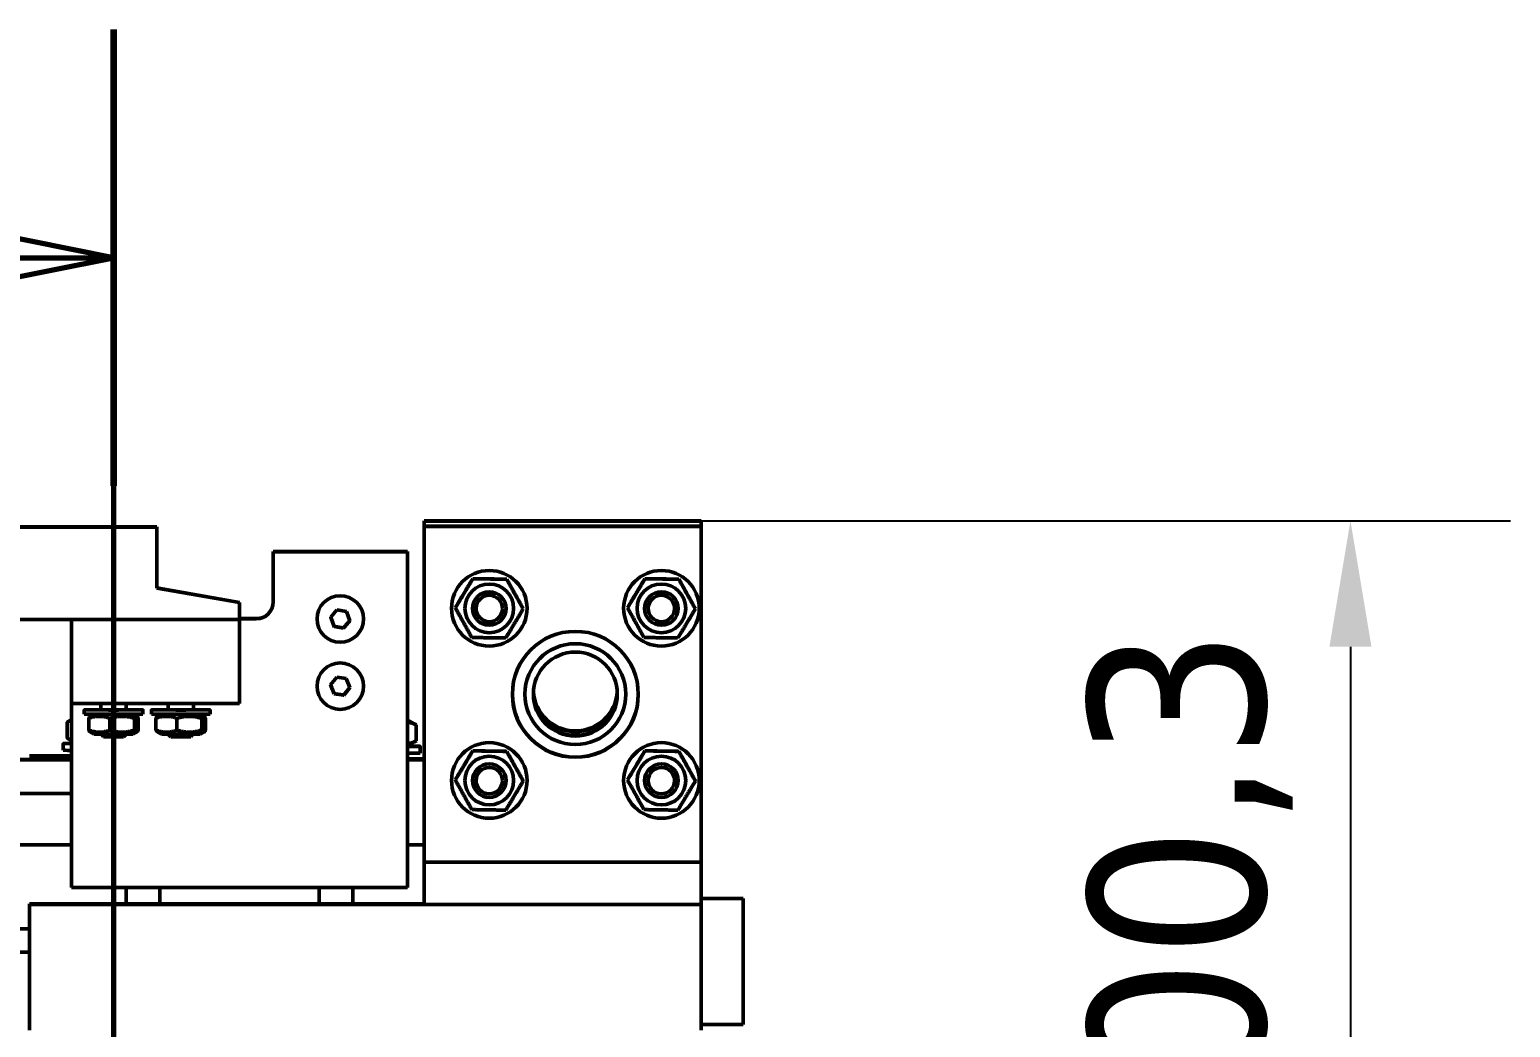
# Model space of a CAD drawing. Header units: millimetres. Extents: x -1901 to 2520, y -3919 to 1782.
# Drawn here: x 748.3 to 924.6, y 1001.5 to 1120.4 of the extents above; entities that cross this region are included whole.
import ezdxf

# ---------------------------------------------------------------- set-up
doc = ezdxf.new("R2010")
doc.units = ezdxf.units.MM
doc.header["$LTSCALE"] = 6
doc.linetypes.add('CHAIN', pattern=[0.3543, 0.2362, -0.0295, 0.0591, -0.0295])
for name, color, linetype, lineweight in [('Dimension (ISO)', 7, 'Continuous', 25), ('Section Line (ISO)', 7, 'CHAIN', 70), ('Visible (ISO)', 7, 'Continuous', 50)]:
    doc.layers.add(name, color=color, linetype=linetype, lineweight=lineweight)
doc.styles.add('Label Text (ISO)', font='tahoma.ttf')
doc.styles.add('Note Text (ISO)', font='tahoma.ttf')
doc.dimstyles.new('Default - Method 1b (ISO)', dxfattribs={"dimscale": 6, "dimtxt": 3.5, "dimasz": 2.5, "dimexe": 3.175, "dimexo": 0, "dimgap": 0.762, "dimtad": 1, "dimtoh": 1, "dimrnd": 1e-08, "dimtxsty": 'Note Text (ISO)', "dimcen": 0.09, "dimdle": 10, "dimclrd": 256, "dimclre": 256, "dimclrt": 256, "dimazin": 2, "dimtfac": 1, "dimtmove": 0, "dimatfit": 3, "dimfxl": 0, "dimtolj": 1, "dimlwd": -1, "dimlwe": -1, "dimarcsym": 0})

# ---------------------------------------------------------------- blocks, each defined once
blk = doc.blocks.new('*D6')
at = {"layer": 'Defpoints', "color": 0}
for p in [(828.25, 1061.85), (828.25, 961.54), (905.57, 961.54)]:
    blk.add_point(p, dxfattribs=at)
at = {"layer": 'Dimension (ISO)'}
for p, q in [((828.25, 1061.85), (924.62, 1061.85)), ((905.57, 1046.85), (905.57, 976.54)), ((828.25, 961.54), (924.62, 961.54))]:
    blk.add_line(p, q, dxfattribs=at)
for points in [[(903.07, 1046.85), (908.07, 1046.85), (905.57, 1061.85)], [(903.07, 976.54), (908.07, 976.54), (905.57, 961.54)]]:
    blk.add_solid(points, dxfattribs=at)
at = {"layer": 'Dimension (ISO)', "insert": (874.34, 978.2), "char_height": 21, "attachment_point": 1, "rotation": 90, "style": 'Note Text (ISO)'}
blk.add_mtext('\\A1;100,3', dxfattribs=at)
blk = doc.blocks.new('2dTransSection1')
at = {"layer": 'Section Line (ISO)', "linetype": 'CHAIN', "ltscale": 41.36977}
blk.add_line((126.375, 186.727), (126.375, 148.355), dxfattribs=at)
at = {"layer": 'Section Line (ISO)', "linetype": 'Continuous', "lineweight": 140}
for p, q in [((126.375, 186.727), (126.375, 177.67)), ((126.375, 157.412), (126.375, 148.355))]:
    blk.add_line(p, q, dxfattribs=at)
at = {"layer": 'Section Line (ISO)', "linetype": 'Continuous'}
for p, q in [((126.375, 182.198), (123.875, 182.698)), ((123.875, 182.698), (123.875, 181.698)), ((119.629, 182.198), (123.875, 182.198)), ((123.875, 182.198), (126.375, 182.198)), ((123.875, 181.698), (126.375, 182.198)), ((126.375, 152.884), (123.875, 153.384)), ((123.875, 153.384), (123.875, 152.384)), ((119.629, 152.884), (123.875, 152.884)), ((123.875, 152.884), (126.375, 152.884)), ((123.875, 152.384), (126.375, 152.884))]:
    blk.add_line(p, q, dxfattribs=at)
at = {"layer": 'Section Line (ISO)', "linetype": 'Continuous', "flags": 128}
for points in [[(123.875, 181.698), (126.375, 182.198)], [(123.875, 152.384), (126.375, 152.884)]]:
    blk.add_lwpolyline(points, dxfattribs=at)
at = {"layer": 'Section Line (ISO)'}
for points in [[(123.875, 181.698), (126.375, 182.198), (123.875, 182.698), (123.875, 181.698)], [(123.875, 152.384), (126.375, 152.884), (123.875, 153.384), (123.875, 152.384)]]:
    blk.add_solid(points, dxfattribs=at)
at = {"layer": 'Section Line (ISO)', "char_height": 5.25, "attachment_point": 7, "style": 'Label Text (ISO)'}
for insert in [(113.771, 179.433), (113.771, 150.118)]:
    blk.add_mtext('C', dxfattribs=dict(at, insert=insert))

msp = doc.modelspace()

# ---------------------------------------------------------------- linework, layer by layer
at = {"layer": 'Visible (ISO)'}
for p, q in [((795.251, 1061.853), (828.251, 1061.853)), ((795.251, 1061.822), (795.251, 1061.853)), ((795.251, 1061.204), (795.251, 1061.822)), ((828.251, 1061.822), (795.251, 1061.822)), ((828.251, 1061.853), (828.251, 1061.822)), ((828.251, 1061.204), (828.251, 1061.822)), ((763.403, 1061.129), (335.251, 1061.129)), ((763.403, 1061.095), (335.251, 1061.095)), ((763.403, 1061.095), (763.403, 1061.129)), ((763.403, 1053.832), (763.403, 1061.095)), ((828.251, 1061.204), (795.251, 1061.204)), ((795.251, 1061.204), (795.251, 1061.173)), ((795.251, 1021.173), (795.251, 1061.173)), ((795.251, 1061.173), (828.251, 1061.173)), ((828.251, 1061.173), (828.251, 1061.204)), ((828.251, 1021.173), (828.251, 1061.173)), ((777.251, 1058.188), (777.251, 1058.157)), ((793.251, 1058.188), (777.251, 1058.188)), ((777.251, 1058.157), (777.251, 1052.157)), ((793.251, 1058.157), (777.251, 1058.157)), ((793.251, 1058.188), (793.251, 1058.157)), ((793.251, 1018.157), (793.251, 1058.157)), ((801.034, 1054.947), (801.034, 1054.953)), ((805.075, 1054.883), (805.075, 1054.888)), ((821.54, 1054.947), (821.54, 1054.953)), ((825.581, 1054.883), (825.581, 1054.888)), ((763.403, 1053.866), (773.251, 1052.129)), ((773.251, 1052.123), (763.403, 1053.86)), ((763.403, 1053.838), (773.251, 1052.101)), ((773.251, 1052.095), (763.403, 1053.832)), ((773.251, 1052.123), (773.128, 1052.123)), ((773.251, 1052.129), (773.251, 1052.123)), ((773.251, 1052.123), (773.251, 1052.101)), ((773.251, 1052.101), (773.251, 1052.095)), ((773.251, 1050.095), (773.251, 1052.095)), ((784.114, 1050.353), (784.858, 1051.237)), ((784.858, 1051.237), (785.995, 1051.034)), ((798.498, 1051.426), (798.498, 1051.423)), ((798.957, 1051.48), (798.957, 1051.486)), ((800.998, 1051.413), (800.998, 1051.402)), ((804.998, 1051.413), (804.998, 1051.402)), ((807.039, 1051.351), (807.039, 1051.356)), ((807.498, 1051.426), (807.498, 1051.423)), ((819.004, 1051.426), (819.004, 1051.423)), ((819.463, 1051.48), (819.463, 1051.486)), ((821.504, 1051.413), (821.504, 1051.402)), ((825.504, 1051.413), (825.504, 1051.402)), ((827.545, 1051.351), (827.545, 1051.356)), ((828.004, 1051.426), (828.004, 1051.423)), ((773.251, 1050.095), (335.251, 1050.095)), ((753.251, 1050.095), (753.251, 1040.095)), ((773.251, 1050.095), (753.251, 1050.095)), ((773.251, 1050.188), (775.251, 1050.188)), ((775.251, 1050.157), (773.251, 1050.157)), ((773.251, 1040.095), (773.251, 1050.095)), ((782.481, 1050.151), (782.481, 1050.153)), ((784.507, 1049.268), (784.114, 1050.353)), ((786.388, 1049.949), (785.644, 1049.065)), ((785.995, 1051.034), (786.388, 1049.949)), ((788.021, 1050.151), (788.021, 1050.153)), ((784.507, 1049.271), (784.507, 1049.268)), ((785.644, 1049.065), (784.507, 1049.268)), ((785.644, 1049.069), (785.644, 1049.065)), ((784.108, 1042.317), (784.823, 1043.223)), ((784.823, 1043.223), (785.966, 1043.058)), ((785.966, 1043.058), (786.394, 1041.985)), ((782.481, 1042.151), (782.481, 1042.153)), ((784.536, 1041.244), (784.108, 1042.317)), ((784.536, 1041.248), (784.536, 1041.244)), ((785.679, 1041.079), (784.536, 1041.244)), ((786.394, 1041.985), (785.679, 1041.079)), ((785.679, 1041.082), (785.679, 1041.079)), ((788.021, 1042.151), (788.021, 1042.153)), ((753.251, 1040.095), (753.251, 1018.157)), ((753.251, 1040.095), (773.251, 1040.095)), ((754.751, 1038.818), (754.751, 1039.318)), ((756.751, 1040.095), (756.751, 1039.316)), ((759.751, 1040.095), (759.751, 1039.316)), ((761.751, 1038.818), (761.751, 1039.318)), ((762.751, 1038.818), (762.751, 1039.318)), ((764.751, 1040.095), (764.751, 1039.316)), ((767.751, 1040.095), (767.751, 1039.316)), ((769.751, 1038.818), (769.751, 1039.318)), ((752.709, 1037.849), (752.709, 1035.967)), ((753.251, 1038.161), (752.722, 1037.856)), ((755.302, 1038.308), (755.302, 1036.919)), ((755.937, 1038.809), (755.474, 1038.542)), ((757.795, 1038.302), (757.795, 1036.913)), ((760.565, 1038.809), (761.032, 1038.54)), ((760.745, 1038.306), (760.745, 1036.917)), ((761.2, 1038.316), (761.2, 1036.927)), ((763.302, 1038.308), (763.302, 1036.919)), ((763.937, 1038.809), (763.474, 1038.542)), ((765.795, 1038.302), (765.795, 1036.913)), ((768.565, 1038.809), (769.032, 1038.54)), ((768.745, 1038.306), (768.745, 1036.917)), ((769.2, 1038.316), (769.2, 1036.927)), ((793.251, 1038.122), (794.28, 1037.528)), ((794.292, 1037.521), (794.292, 1035.639)), ((752.251, 1034.508), (752.251, 1035.308)), ((753.251, 1035.654), (752.722, 1035.96)), ((755.951, 1036.418), (755.47, 1036.695)), ((757.058, 1036.111), (756.756, 1036.412)), ((759.444, 1036.111), (759.746, 1036.412)), ((760.551, 1036.418), (761.028, 1036.693)), ((763.951, 1036.418), (763.47, 1036.695)), ((765.058, 1036.111), (764.756, 1036.412)), ((767.444, 1036.111), (767.746, 1036.412)), ((768.551, 1036.418), (769.028, 1036.693)), ((793.251, 1035.037), (794.28, 1035.631)), ((753.251, 1033.832), (748.251, 1033.832)), ((794.751, 1034.18), (794.751, 1034.98)), ((801.034, 1034.441), (801.034, 1034.447)), ((805.075, 1034.377), (805.075, 1034.382)), ((821.54, 1034.441), (821.54, 1034.447)), ((825.581, 1034.377), (825.581, 1034.382)), ((425.2, 1033.399), (753.251, 1033.401)), ((425.2, 1033.397), (753.251, 1033.4)), ((753.251, 1033.365), (425.2, 1033.367)), ((753.251, 1033.363), (425.2, 1033.365)), ((795.251, 1033.473), (793.251, 1033.473)), ((793.251, 1033.38), (795.251, 1033.38)), ((798.498, 1030.92), (798.498, 1030.917)), ((798.957, 1030.974), (798.957, 1030.98)), ((800.998, 1030.907), (800.998, 1030.896)), ((804.998, 1030.907), (804.998, 1030.896)), ((807.039, 1030.845), (807.039, 1030.85)), ((807.498, 1030.92), (807.498, 1030.917)), ((819.004, 1030.92), (819.004, 1030.917)), ((819.463, 1030.974), (819.463, 1030.98)), ((821.504, 1030.907), (821.504, 1030.896)), ((825.504, 1030.907), (825.504, 1030.896)), ((827.545, 1030.845), (827.545, 1030.85)), ((828.004, 1030.92), (828.004, 1030.917)), ((753.251, 1029.363), (425.2, 1029.365)), ((425.2, 1023.25), (753.251, 1023.25)), ((793.251, 1023.25), (795.251, 1023.25)), ((795.251, 1021.173), (795.251, 1016.157)), ((828.251, 1021.173), (795.251, 1021.173)), ((828.251, 1016.157), (828.251, 1021.173)), ((753.251, 1018.157), (793.251, 1018.157)), ((759.751, 1016.204), (759.751, 1018.157)), ((763.751, 1016.204), (763.751, 1018.157)), ((782.751, 1016.204), (782.751, 1018.157)), ((786.751, 1016.204), (786.751, 1018.157)), ((759.751, 1016.235), (748.251, 1016.235)), ((748.251, 1016.235), (748.251, 1016.157)), ((748.251, 1016.157), (795.251, 1016.157)), ((748.251, 1001.157), (748.251, 1016.157)), ((782.751, 1016.235), (763.751, 1016.235)), ((795.251, 1016.235), (786.751, 1016.235)), ((795.251, 1016.157), (828.251, 1016.157)), ((828.251, 1016.869), (833.251, 1016.869)), ((833.251, 1016.838), (828.251, 1016.838)), ((828.251, 1001.157), (828.251, 1016.157)), ((833.251, 1016.869), (833.251, 1016.838)), ((833.251, 1001.838), (833.251, 1016.838)), ((405.2, 1013.25), (748.251, 1013.25)), ((425.2, 1010.451), (748.251, 1010.451)), ((828.251, 1001.838), (833.251, 1001.838))]:
    msp.add_line(p, q, dxfattribs=at)
for centre, major_axis in [((802.998, 1051.423), (4.5, 0)), ((823.504, 1051.423), (4.5, 0)), ((802.998, 1051.413), (-2.9, 0)), ((802.998, 1051.402), (2, 0)), ((802.998, 1051.4), (1.57, -0.025)), ((823.504, 1051.413), (-2.9, 0)), ((823.504, 1051.402), (2, 0)), ((823.504, 1051.4), (1.57, -0.025)), ((785.251, 1050.151), (-2.77, 0)), ((813.251, 1041.173), (7.5, 0)), ((813.251, 1041.204), (6, 0)), ((813.251, 1041.207), (-5, 0)), ((785.251, 1042.151), (2.77, 0)), ((802.998, 1030.917), (4.5, 0)), ((823.504, 1030.917), (4.5, 0)), ((802.998, 1030.907), (-2.9, 0)), ((823.504, 1030.907), (-2.9, 0)), ((802.998, 1030.896), (2, 0)), ((802.998, 1030.894), (1.57, -0.025)), ((823.504, 1030.896), (2, 0)), ((823.504, 1030.894), (1.57, -0.025))]:
    msp.add_ellipse(centre, major_axis=major_axis, ratio=0.9999952, dxfattribs=at)
for centre, major_axis, ratio, start_param, end_param in [((775.251, 1052.188), (2, 0), 0.9999952, 4.712389, 6.2831853), ((775.251, 1052.157), (2, 0), 0.9999952, 4.712389, 6.2831853), ((785.251, 1050.153), (-2.77, 0), 0.9999952, 3.1415927, 6.2831853), ((785.251, 1042.153), (-2.77, 0), 0.9999952, 3.1415927, 6.2831853), ((813.251, 1041.204), (-7.5, 0), 0.9999952, 0.0020625, 3.1395302), ((813.251, 1041.293), (-5, 0), 0.9999952, 0.0086625, 3.1329302), ((813.251, 1041.733), (5, 0), 0.9999952, 3.1942097, 6.2305682), ((813.251, 1041.819), (5, 0), 0.9999952, 3.2028862, 6.2218918), ((758.251, 1039.318), (3.5, 0), 0.0030937, 2.0137074, 7.4110706), ((758.251, 1039.318), (1.6, 0), 0.0030937, 2.7861714, 6.6386064), ((766.251, 1039.318), (3.5, 0), 0.0030937, 2.0137074, 7.4110706), ((766.251, 1039.318), (1.6, 0), 0.0030937, 2.7861714, 6.6386064), ((758.251, 1038.818), (3.5, 0), 0.0030937, 3.1415927, 6.2831853), ((766.251, 1038.818), (3.5, 0), 0.0030937, 3.1415926, 6.2831853), ((756.751, 1035.308), (-4.5, 0), 0.0030937, 5.6035114, 6.9628592), ((758.251, 1036.418), (2.3, 0), 0.0030937, 3.1469511, 6.2778268), ((758.251, 1036.111), (-1.193, 0), 0.0030937, 0.0030937, 3.138499), ((766.251, 1036.418), (2.3, 0), 0.0030937, 3.1469511, 6.2778268), ((766.251, 1036.111), (-1.193, 0), 0.0030937, 0.0030937, 3.138499), ((756.751, 1034.508), (-4.5, 0), 0.0030937, 0, 0.6796739), ((790.251, 1034.98), (4.5, 0), 0.0030937, 5.4421167, 7.124254), ((790.251, 1034.18), (4.5, 0), 0.0030937, 5.4421167, 6.2831853), ((761.751, 1016.211), (3, 0), 0.0030937, 2.300524, 7.124254), ((784.751, 1016.211), (3, 0), 0.0030937, 2.300524, 7.124254)]:
    msp.add_ellipse(centre, major_axis=major_axis, ratio=ratio, start_param=start_param, end_param=end_param, dxfattribs=at)
for points, weights in [([(801.034, 1054.953), (799.995, 1053.221), (798.957, 1051.486)], [1, 1.15470053838, 1]), ([(798.957, 1051.48), (799.995, 1053.212), (801.034, 1054.947)], [1, 1.15470053838, 1]), ([(805.075, 1054.888), (803.054, 1054.923), (801.034, 1054.953)], [1, 1.15470053838, 1]), ([(801.034, 1054.947), (803.054, 1054.913), (805.075, 1054.883)], [1, 1.15470053838, 1]), ([(807.039, 1051.356), (806.057, 1053.124), (805.075, 1054.888)], [1, 1.15470053838, 1]), ([(805.075, 1054.883), (806.057, 1053.115), (807.039, 1051.351)], [1, 1.15470053838, 1]), ([(821.54, 1054.953), (820.501, 1053.221), (819.463, 1051.486)], [1, 1.15470053838, 1]), ([(819.463, 1051.48), (820.501, 1053.212), (821.54, 1054.947)], [1, 1.15470053838, 1]), ([(825.581, 1054.888), (823.56, 1054.923), (821.54, 1054.953)], [1, 1.15470053838, 1]), ([(821.54, 1054.947), (823.56, 1054.913), (825.581, 1054.883)], [1, 1.15470053838, 1]), ([(827.545, 1051.356), (826.563, 1053.124), (825.581, 1054.888)], [1, 1.15470053838, 1]), ([(825.581, 1054.883), (826.563, 1053.115), (827.545, 1051.351)], [1, 1.15470053838, 1]), ([(800.921, 1047.948), (799.939, 1049.713), (798.957, 1051.48)], [1, 1.15470053838, 1]), ([(807.039, 1051.351), (806.001, 1049.615), (804.962, 1047.883)], [1, 1.15470053838, 1]), ([(821.427, 1047.948), (820.445, 1049.713), (819.463, 1051.48)], [1, 1.15470053838, 1]), ([(827.545, 1051.351), (826.507, 1049.615), (825.468, 1047.883)], [1, 1.15470053838, 1]), ([(784.115, 1050.354), (784.311, 1049.813), (784.507, 1049.271)], [1.00058700508, 1.15440647688, 1]), ([(785.644, 1049.069), (786.016, 1049.511), (786.387, 1049.951)], [1, 1.15454516343, 1.0003104378]), ([(784.507, 1049.271), (785.076, 1049.17), (785.644, 1049.069)], [1, 1.15470053838, 1]), ([(804.962, 1047.883), (802.942, 1047.914), (800.921, 1047.948)], [1, 1.15470053838, 1]), ([(825.468, 1047.883), (823.448, 1047.914), (821.427, 1047.948)], [1, 1.15470053838, 1]), ([(784.109, 1042.318), (784.322, 1041.783), (784.536, 1041.248)], [1.00056426029, 1.15441789182, 1]), ([(784.536, 1041.248), (785.108, 1041.165), (785.679, 1041.082)], [1, 1.15470053838, 1]), ([(785.679, 1041.082), (786.036, 1041.535), (786.393, 1041.988)], [1, 1.15453142005, 1.0003378669]), ([(753.251, 1038.087), (752.995, 1038.012), (752.709, 1037.849)], [1.05867184579, 1.03933999324, 1]), ([(752.709, 1037.849), (752.716, 1037.852), (752.722, 1037.856)], [1, 1.00083990527, 1.00167069045]), ([(757.795, 1038.302), (756.549, 1038.764), (755.302, 1038.308)], [1, 1.15470053838, 1]), ([(755.302, 1038.308), (755.394, 1038.496), (755.474, 1038.542)], [1, 1.05731735757, 1.07216195437]), ([(760.745, 1038.306), (759.27, 1038.763), (757.795, 1038.302)], [1, 1.15470053838, 1]), ([(761.2, 1038.316), (760.973, 1038.769), (760.745, 1038.306)], [1, 1.15470053838, 1]), ([(765.795, 1038.302), (764.549, 1038.764), (763.302, 1038.308)], [1, 1.15470053838, 1]), ([(763.302, 1038.308), (763.394, 1038.496), (763.474, 1038.542)], [1, 1.05731735757, 1.07216195437]), ([(768.745, 1038.306), (767.27, 1038.763), (765.795, 1038.302)], [1, 1.15470053838, 1]), ([(769.2, 1038.316), (768.973, 1038.769), (768.745, 1038.306)], [1, 1.15470053838, 1]), ([(794.292, 1037.521), (793.734, 1037.84), (793.251, 1037.827)], [1, 1.07992534528, 1.07726454206]), ([(794.28, 1037.528), (794.286, 1037.524), (794.292, 1037.521)], [1.00162502006, 1.00081682288, 1]), ([(752.709, 1035.967), (752.995, 1035.8), (753.251, 1035.722)], [1, 1.03933999324, 1.05867184579]), ([(755.302, 1036.919), (756.549, 1036.458), (757.795, 1036.913)], [1, 1.15470053838, 1]), ([(755.47, 1036.695), (755.391, 1036.741), (755.302, 1036.919)], [1.07132529361, 1.05576246053, 1]), ([(757.795, 1036.913), (759.27, 1036.457), (760.745, 1036.917)], [1, 1.15470053838, 1]), ([(760.745, 1036.917), (760.973, 1036.463), (761.2, 1036.927)], [1, 1.15470053838, 1]), ([(763.302, 1036.919), (764.549, 1036.458), (765.795, 1036.913)], [1, 1.15470053838, 1]), ([(763.47, 1036.695), (763.391, 1036.741), (763.302, 1036.919)], [1.07132529361, 1.05576246053, 1]), ([(765.795, 1036.913), (767.27, 1036.457), (768.745, 1036.917)], [1, 1.15470053838, 1]), ([(768.745, 1036.917), (768.973, 1036.463), (769.2, 1036.927)], [1, 1.15470053838, 1]), ([(793.251, 1035.321), (793.734, 1035.313), (794.292, 1035.639)], [1.07726454206, 1.07992534528, 1]), ([(801.034, 1034.447), (799.995, 1032.715), (798.957, 1030.98)], [1, 1.15470053838, 1]), ([(798.957, 1030.974), (799.995, 1032.706), (801.034, 1034.441)], [1, 1.15470053838, 1]), ([(805.075, 1034.382), (803.054, 1034.417), (801.034, 1034.447)], [1, 1.15470053838, 1]), ([(801.034, 1034.441), (803.054, 1034.407), (805.075, 1034.377)], [1, 1.15470053838, 1]), ([(807.039, 1030.85), (806.057, 1032.618), (805.075, 1034.382)], [1, 1.15470053838, 1]), ([(805.075, 1034.377), (806.057, 1032.609), (807.039, 1030.845)], [1, 1.15470053838, 1]), ([(821.54, 1034.447), (820.501, 1032.715), (819.463, 1030.98)], [1, 1.15470053838, 1]), ([(819.463, 1030.974), (820.501, 1032.706), (821.54, 1034.441)], [1, 1.15470053838, 1]), ([(825.581, 1034.382), (823.56, 1034.417), (821.54, 1034.447)], [1, 1.15470053838, 1]), ([(821.54, 1034.441), (823.56, 1034.407), (825.581, 1034.377)], [1, 1.15470053838, 1]), ([(827.545, 1030.85), (826.563, 1032.618), (825.581, 1034.382)], [1, 1.15470053838, 1]), ([(825.581, 1034.377), (826.563, 1032.609), (827.545, 1030.845)], [1, 1.15470053838, 1]), ([(800.921, 1027.442), (799.939, 1029.207), (798.957, 1030.974)], [1, 1.15470053838, 1]), ([(807.039, 1030.845), (806.001, 1029.109), (804.962, 1027.377)], [1, 1.15470053838, 1]), ([(821.427, 1027.442), (820.445, 1029.207), (819.463, 1030.974)], [1, 1.15470053838, 1]), ([(827.545, 1030.845), (826.507, 1029.109), (825.468, 1027.377)], [1, 1.15470053838, 1]), ([(804.962, 1027.377), (802.942, 1027.408), (800.921, 1027.442)], [1, 1.15470053838, 1]), ([(825.468, 1027.377), (823.448, 1027.408), (821.427, 1027.442)], [1, 1.15470053838, 1])]:
    msp.add_rational_spline(points, weights, degree=2, dxfattribs=at)

# ---------------------------------------------------------------- block references
at = {"layer": 'Section Line (ISO)', "xscale": 6, "yscale": 6, "zscale": 6}
msp.add_blockref('2dTransSection1', (0, 0), dxfattribs=at)

# ---------------------------------------------------------------- dimensions: what is measured, and where the dimension line sits
at = {"layer": 'Dimension (ISO)'}
dim = msp.add_linear_dim(base=(905.571, 961.544), p1=(828.251, 1061.853), p2=(828.251, 961.544), angle=90, dimstyle='Default - Method 1b (ISO)', override={"dimgap": 0.762, "dimtoh": 0, "dimdec": 1, "dimtol": 0, "dimlim": 0, "dimtp": 0, "dimtm": 0, "dimtdec": 2, "dimtofl": 0, "dimatfit": 1}, dxfattribs=at)
dim.commit()
dim.dimension.update_dxf_attribs({"geometry": '*D6', "text_midpoint": (905.571, 1011.699), "dimtype": 160})

doc.saveas('drawing.dxf')
